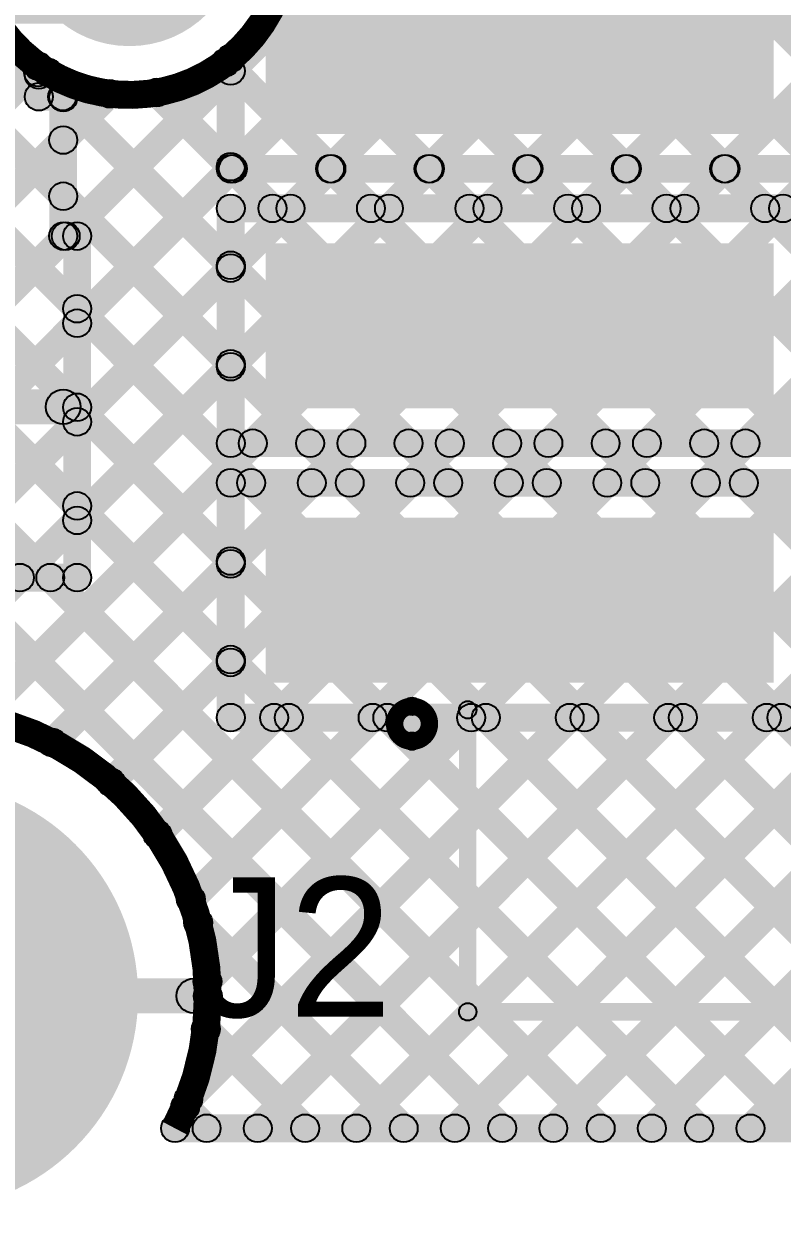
# Model space of a CAD drawing. Header units: millimetres. Extents: x 0.01 to 3.4, y 0.01 to 2.05.
# Drawn here: x 2.9537 to 3.1714, y 0.0125 to 0.3529 of the extents above; entities that cross this region are included whole.
import ezdxf

# ---------------------------------------------------------------- set-up
doc = ezdxf.new("R2010")
doc.units = ezdxf.units.MM
doc.header["$MEASUREMENT"] = 0
for name, color, linetype in [('BottomLayer', 5, 'Continuous'), ('BottomSolder', 6, 'Continuous'), ('TopLayer', 1, 'Continuous'), ('TopOverlay', 2, 'Continuous'), ('TopPaste', 8, 'Continuous'), ('TopSolder', 216, 'Continuous')]:
    doc.layers.add(name, color=color, linetype=linetype)

# ---------------------------------------------------------------- blocks, each defined once
blk = doc.blocks.new('0220164_162121_61')
at = {"layer": 'TopLayer'}
for points in [[(-0.61024, 0.18602), (-0.57087, 0.18602), (-0.57087, 0.04823), (-0.61024, 0.04823)], [(-0.5315, 0.18602), (-0.49213, 0.18602), (-0.49213, 0.04823), (-0.5315, 0.04823)], [(-0.45276, 0.18602), (-0.41339, 0.18602), (-0.41339, 0.04823), (-0.45276, 0.04823)]]:
    blk.add_hatch(color=1, dxfattribs=at).paths.add_polyline_path(points)
at = {"layer": 'TopOverlay'}
h = blk.add_hatch(color=2, dxfattribs=at)
edge = h.paths.add_edge_path()
edge.add_arc((-0.631, 0.148), 0.0025, 0, 360)
h = blk.add_hatch(color=2, dxfattribs=at)
edge = h.paths.add_edge_path()
edge.add_arc((-0.621, 0.148), 0.0025, 0, 360)
h = blk.add_hatch(color=2, dxfattribs=at)
edge = h.paths.add_edge_path()
edge.add_arc((-0.70866, 0.132), 0.0025, 0, 360)
h = blk.add_hatch(color=2, dxfattribs=at)
edge = h.paths.add_edge_path()
edge.add_arc((-0.70866, 0.132), 0.0025, 0, 360)
for points in [[(-0.70866, 0.1295), (-0.70866, 0.1345), (-0.622, 0.1345), (-0.622, 0.1295)], [(-0.71116, 0.132), (-0.70616, 0.132), (-0.70616, -0.033), (-0.71116, -0.033)]]:
    blk.add_hatch(color=2, dxfattribs=at).paths.add_polyline_path(points)
h = blk.add_hatch(color=2, dxfattribs=at)
edge = h.paths.add_edge_path()
edge.add_arc((-0.622, 0.132), 0.0025, 0, 360)
at = {"layer": 'TopPaste'}
for points in [[(-0.61024, 0.18602), (-0.57087, 0.18602), (-0.57087, 0.04823), (-0.61024, 0.04823)], [(-0.5315, 0.18602), (-0.49213, 0.18602), (-0.49213, 0.04823), (-0.5315, 0.04823)], [(-0.45276, 0.18602), (-0.41339, 0.18602), (-0.41339, 0.04823), (-0.45276, 0.04823)]]:
    blk.add_hatch(color=8, dxfattribs=at).paths.add_polyline_path(points)
at = {"layer": 'TopSolder'}
for points in [[(-0.61424, 0.19002), (-0.56687, 0.19002), (-0.56687, 0.04423), (-0.61424, 0.04423)], [(-0.5355, 0.19002), (-0.48813, 0.19002), (-0.48813, 0.04423), (-0.5355, 0.04423)], [(-0.45676, 0.19002), (-0.40939, 0.19002), (-0.40939, 0.04423), (-0.45676, 0.04423)]]:
    blk.add_hatch(color=216, dxfattribs=at).paths.add_polyline_path(points)
at = {"layer": 'TopOverlay', "const_width": 0.005}
blk.add_lwpolyline([(-0.621, 0.148, 1), (-0.631, 0.148, 1)], format="xyb", close=True, dxfattribs=at)
at = {"layer": 'TopOverlay'}
for centre in [(-0.631, 0.148), (-0.621, 0.148), (-0.70866, 0.132), (-0.70866, 0.132), (-0.622, 0.132)]:
    blk.add_circle(centre, 0.0025, dxfattribs=at)

msp = doc.modelspace()

# ---------------------------------------------------------------- hatches: boundary and pattern name
at = {"layer": 'BottomLayer'}
for points in [[(2.27717, 1.0139), (2.28283, 1.01955), (3.26355, 0.03883), (3.2579, 0.03317)], [(2.13817, 1.01148), (2.14383, 1.01713), (3.12213, 0.03883), (3.11648, 0.03317)], [(2.13817, 0.98319), (2.14383, 0.98885), (3.09385, 0.03883), (3.08819, 0.03317)], [(2.28362, 0.97916), (2.28928, 0.98482), (3.23527, 0.03883), (3.22961, 0.03317)], [(2.27702, 0.95749), (2.28267, 0.96314), (3.20699, 0.03883), (3.20133, 0.03317)], [(2.2631, 0.94311), (2.26876, 0.94877), (3.1787, 0.03883), (3.17304, 0.03317)], [(2.24209, 0.93584), (2.24774, 0.9415), (3.15042, 0.03883), (3.14476, 0.03317)], [(2.78955, 0.11017), (2.78389, 0.11583), (3.35917, 0.69111), (3.36483, 0.68545)], [(2.81783, 0.11017), (2.81218, 0.11583), (3.35917, 0.66282), (3.36483, 0.65717)], [(2.84612, 0.11017), (2.84046, 0.11583), (3.35917, 0.63454), (3.36483, 0.62888)], [(2.91604, 0.15182), (2.91039, 0.15747), (3.35917, 0.60626), (3.36483, 0.6006)], [(2.94364, 0.15112), (2.93798, 0.15678), (3.35917, 0.57797), (3.36483, 0.57231)], [(2.96467, 0.14387), (2.95901, 0.14953), (3.35917, 0.54969), (3.36483, 0.54403)], [(2.98155, 0.13246), (2.97589, 0.13812), (3.35917, 0.5214), (3.36483, 0.51575)], [(3.02017, 0.49717), (3.02583, 0.50283), (3.36483, 0.16383), (3.35917, 0.15817)], [(2.99487, 0.11751), (2.98922, 0.12316), (3.35917, 0.49312), (3.36483, 0.48746)], [(3.02017, 0.46888), (3.02583, 0.47454), (3.36483, 0.13554), (3.35917, 0.12988)], [(3.00449, 0.09884), (2.99883, 0.10449), (3.35917, 0.46483), (3.36483, 0.45918)], [(3.02017, 0.4406), (3.02583, 0.44626), (3.36483, 0.10726), (3.35917, 0.1016)], [(3.00922, 0.07529), (3.00357, 0.08095), (3.35917, 0.43655), (3.36483, 0.43089)], [(3.02017, 0.41232), (3.02583, 0.41797), (3.36483, 0.07897), (3.35917, 0.07332)], [(3.00375, 0.04153), (2.99809, 0.04718), (3.35917, 0.40827), (3.36483, 0.40261)], [(3.0266, 0.3776), (3.03226, 0.38326), (3.36483, 0.05069), (3.35917, 0.04503)], [(3.02368, 0.03317), (3.01802, 0.03883), (3.35917, 0.37998), (3.36483, 0.37432)], [(3.0216, 0.35431), (3.02726, 0.35997), (3.3484, 0.03883), (3.34275, 0.03317)], [(3.05196, 0.03317), (3.0463, 0.03883), (3.35917, 0.3517), (3.36483, 0.34604)], [(3.00869, 0.33894), (3.01435, 0.3446), (3.32012, 0.03883), (3.31447, 0.03317)], [(2.73298, 0.11017), (2.72732, 0.11583), (2.95506, 0.34357), (2.96072, 0.33791)], [(2.76126, 0.11017), (2.75561, 0.11583), (2.97547, 0.33569), (2.98113, 0.33003)], [(2.989, 0.33035), (2.99466, 0.33601), (3.29184, 0.03883), (3.28618, 0.03317)], [(3.08024, 0.03317), (3.07459, 0.03883), (3.35917, 0.32341), (3.36483, 0.31776)], [(3.10853, 0.03317), (3.10287, 0.03883), (3.35917, 0.29513), (3.36483, 0.28947)], [(3.13681, 0.03317), (3.13116, 0.03883), (3.35917, 0.26684), (3.36483, 0.26119)], [(3.1651, 0.03317), (3.15944, 0.03883), (3.35917, 0.23856), (3.36483, 0.2329)], [(3.00092, 0.09216), (3.00658, 0.09781), (3.06556, 0.03883), (3.05991, 0.03317)], [(2.925, 0.069), (2.925, 0.079), (3.0025, 0.079), (3.0025, 0.069)], [(3.00312, 0.06168), (3.00877, 0.06734), (3.03728, 0.03883), (3.03162, 0.03317)], [(2.99719, 0.03932), (3.00285, 0.04498), (3.009, 0.03883), (3.00334, 0.03317)], [(2.9971, 0.032), (2.9971, 0.04), (3.362, 0.04), (3.362, 0.032)]]:
    msp.add_hatch(color=5, dxfattribs=at).paths.add_polyline_path(points)
h = msp.add_hatch(color=5, dxfattribs=at)
edge = h.paths.add_edge_path()
edge.add_arc((2.984, 0.378), 0.0315, 0, 360)
h = msp.add_hatch(color=5, dxfattribs=at)
edge = h.paths.add_edge_path()
edge.add_arc((2.95789, 0.34074), 0.004, 0, 360)
h = msp.add_hatch(color=5, dxfattribs=at)
edge = h.paths.add_edge_path()
edge.add_arc((3.01152, 0.34177), 0.004, 0, 360)
h = msp.add_hatch(color=5, dxfattribs=at)
edge = h.paths.add_edge_path()
edge.add_arc((2.99183, 0.33318), 0.004, 0, 360)
h = msp.add_hatch(color=5, dxfattribs=at)
edge = h.paths.add_edge_path()
edge.add_arc((2.9783, 0.33286), 0.004, 0, 360)
h = msp.add_hatch(color=5, dxfattribs=at)
edge = h.paths.add_edge_path()
edge.add_arc((2.96184, 0.1467), 0.004, 0, 360)
h = msp.add_hatch(color=5, dxfattribs=at)
edge = h.paths.add_edge_path()
edge.add_arc((2.97872, 0.13529), 0.004, 0, 360)
h = msp.add_hatch(color=5, dxfattribs=at)
edge = h.paths.add_edge_path()
edge.add_arc((2.925, 0.074), 0.0575, 0, 360)
h = msp.add_hatch(color=5, dxfattribs=at)
edge = h.paths.add_edge_path()
edge.add_arc((2.99205, 0.12034), 0.004, 0, 360)
h = msp.add_hatch(color=5, dxfattribs=at)
edge = h.paths.add_edge_path()
edge.add_arc((3.00166, 0.10167), 0.004, 0, 360)
h = msp.add_hatch(color=5, dxfattribs=at)
edge = h.paths.add_edge_path()
edge.add_arc((3.00375, 0.09498), 0.004, 0, 360)
h = msp.add_hatch(color=5, dxfattribs=at)
edge = h.paths.add_edge_path()
edge.add_arc((3.0064, 0.07812), 0.004, 0, 360)
h = msp.add_hatch(color=5, dxfattribs=at)
edge = h.paths.add_edge_path()
edge.add_arc((3.0025, 0.074), 0.005, 0, 360)
h = msp.add_hatch(color=5, dxfattribs=at)
edge = h.paths.add_edge_path()
edge.add_arc((3.0065, 0.074), 0.004, 0, 360)
h = msp.add_hatch(color=5, dxfattribs=at)
edge = h.paths.add_edge_path()
edge.add_arc((3.0065, 0.074), 0.004, 0, 360)
h = msp.add_hatch(color=5, dxfattribs=at)
edge = h.paths.add_edge_path()
edge.add_arc((3.00595, 0.06451), 0.004, 0, 360)
h = msp.add_hatch(color=5, dxfattribs=at)
edge = h.paths.add_edge_path()
edge.add_arc((3.00092, 0.04435), 0.004, 0, 360)
h = msp.add_hatch(color=5, dxfattribs=at)
edge = h.paths.add_edge_path()
edge.add_arc((3.00002, 0.04215), 0.004, 0, 360)
h = msp.add_hatch(color=5, dxfattribs=at)
edge = h.paths.add_edge_path()
edge.add_arc((2.9971, 0.036), 0.004, 0, 360)
h = msp.add_hatch(color=5, dxfattribs=at)
edge = h.paths.add_edge_path()
edge.add_arc((2.9971, 0.036), 0.004, 0, 360)
h = msp.add_hatch(color=5, dxfattribs=at)
edge = h.paths.add_edge_path()
edge.add_arc((3.00617, 0.036), 0.004, 0, 360)
h = msp.add_hatch(color=5, dxfattribs=at)
edge = h.paths.add_edge_path()
edge.add_arc((3.02085, 0.036), 0.004, 0, 360)
h = msp.add_hatch(color=5, dxfattribs=at)
edge = h.paths.add_edge_path()
edge.add_arc((3.03445, 0.036), 0.004, 0, 360)
h = msp.add_hatch(color=5, dxfattribs=at)
edge = h.paths.add_edge_path()
edge.add_arc((3.04913, 0.036), 0.004, 0, 360)
h = msp.add_hatch(color=5, dxfattribs=at)
edge = h.paths.add_edge_path()
edge.add_arc((3.06274, 0.036), 0.004, 0, 360)
h = msp.add_hatch(color=5, dxfattribs=at)
edge = h.paths.add_edge_path()
edge.add_arc((3.07742, 0.036), 0.004, 0, 360)
h = msp.add_hatch(color=5, dxfattribs=at)
edge = h.paths.add_edge_path()
edge.add_arc((3.09102, 0.036), 0.004, 0, 360)
h = msp.add_hatch(color=5, dxfattribs=at)
edge = h.paths.add_edge_path()
edge.add_arc((3.1057, 0.036), 0.004, 0, 360)
h = msp.add_hatch(color=5, dxfattribs=at)
edge = h.paths.add_edge_path()
edge.add_arc((3.1193, 0.036), 0.004, 0, 360)
h = msp.add_hatch(color=5, dxfattribs=at)
edge = h.paths.add_edge_path()
edge.add_arc((3.13398, 0.036), 0.004, 0, 360)
h = msp.add_hatch(color=5, dxfattribs=at)
edge = h.paths.add_edge_path()
edge.add_arc((3.14759, 0.036), 0.004, 0, 360)
h = msp.add_hatch(color=5, dxfattribs=at)
edge = h.paths.add_edge_path()
edge.add_arc((3.16227, 0.036), 0.004, 0, 360)
at = {"layer": 'BottomSolder'}
h = msp.add_hatch(color=6, dxfattribs=at)
edge = h.paths.add_edge_path()
edge.add_arc((2.925, 0.074), 0.0615, 0, 360)
at = {"layer": 'TopLayer'}
for points in [[(3.17448, 0.29712), (3.16883, 0.30277), (3.35817, 0.49212), (3.36383, 0.48646)], [(2.88576, 0.35248), (2.88544, 0.40248), (2.98384, 0.40312), (2.98416, 0.35312)], [(2.93803, 0.33482), (2.93797, 0.34282), (2.96061, 0.34296), (2.96066, 0.33496)], [(2.938, 0.33425), (2.938, 0.34225), (2.958, 0.34225), (2.958, 0.33425)], [(2.95495, 0.33612), (2.96061, 0.34177), (2.96755, 0.33483), (2.9619, 0.32917)], [(2.96855, 0.28917), (2.96289, 0.29483), (3.01027, 0.34221), (3.01593, 0.33655)], [(3.0171, 0.31131), (3.0091, 0.31131), (3.0091, 0.34303), (3.0171, 0.34303)], [(2.962, 0.332), (2.954, 0.332), (2.954, 0.33825), (2.962, 0.33825)], [(2.958, 0.328), (2.958, 0.336), (2.965, 0.336), (2.965, 0.328)], [(2.96783, 0.31674), (2.96217, 0.32239), (2.97547, 0.33569), (2.98113, 0.33003)], [(2.96217, 0.3289), (2.96783, 0.33455), (3.01593, 0.28645), (3.01027, 0.2808)], [(2.989, 0.33035), (2.99466, 0.33601), (3.01593, 0.31474), (3.01027, 0.30908)], [(2.969, 0.292), (2.961, 0.292), (2.961, 0.332), (2.969, 0.332)], [(3.08024, 0.03317), (3.07459, 0.03883), (3.35817, 0.32241), (3.36383, 0.31676)], [(2.97183, 0.26417), (2.96617, 0.26982), (3.01049, 0.31414), (3.01615, 0.30849)], [(3.01087, 0.30849), (3.01652, 0.31414), (3.02789, 0.30277), (3.02224, 0.29712)], [(3.0131, 0.30731), (3.0131, 0.31531), (3.1789, 0.31531), (3.1789, 0.30731)], [(3.03306, 0.29712), (3.02741, 0.30277), (3.03877, 0.31414), (3.04443, 0.30849)], [(3.03915, 0.30849), (3.04481, 0.31414), (3.05618, 0.30277), (3.05052, 0.29712)], [(3.06135, 0.29712), (3.05569, 0.30277), (3.06706, 0.31414), (3.07272, 0.30849)], [(3.06743, 0.30849), (3.07309, 0.31414), (3.08446, 0.30277), (3.0788, 0.29712)], [(3.08963, 0.29712), (3.08397, 0.30277), (3.09534, 0.31414), (3.101, 0.30849)], [(3.09572, 0.30849), (3.10137, 0.31414), (3.11274, 0.30277), (3.10709, 0.29712)], [(3.11791, 0.29712), (3.11226, 0.30277), (3.12363, 0.31414), (3.12928, 0.30849)], [(3.124, 0.30849), (3.12966, 0.31414), (3.14103, 0.30277), (3.13537, 0.29712)], [(3.1462, 0.29712), (3.14054, 0.30277), (3.15191, 0.31414), (3.15757, 0.30849)], [(3.15229, 0.30849), (3.15794, 0.31414), (3.16931, 0.30277), (3.16366, 0.29712)], [(2.96217, 0.30061), (2.96783, 0.30627), (3.01593, 0.25817), (3.01027, 0.25251)], [(3.0131, 0.29595), (3.0131, 0.30395), (3.1789, 0.30395), (3.1789, 0.29595)], [(3.0171, 0.23257), (3.0091, 0.23257), (3.0091, 0.29995), (3.0171, 0.29995)], [(2.965, 0.288), (2.965, 0.296), (2.969, 0.296), (2.969, 0.288)], [(3.10853, 0.03317), (3.10287, 0.03883), (3.35817, 0.29413), (3.36383, 0.28847)], [(2.973, 0.194), (2.965, 0.194), (2.965, 0.292), (2.973, 0.292)], [(2.97183, 0.23588), (2.96617, 0.24154), (3.01027, 0.28564), (3.01593, 0.27999)], [(2.96617, 0.26833), (2.97183, 0.27399), (3.02178, 0.22403), (3.01612, 0.21838)], [(3.13681, 0.03317), (3.13116, 0.03883), (3.35817, 0.26584), (3.36383, 0.26019)], [(2.97183, 0.2076), (2.96617, 0.21326), (3.01027, 0.25736), (3.01593, 0.2517)], [(2.925, 0.238), (2.925, 0.248), (2.965, 0.248), (2.965, 0.238)], [(2.96617, 0.24004), (2.97183, 0.2457), (3.01593, 0.2016), (3.01027, 0.19594)], [(2.94364, 0.15112), (2.93798, 0.15678), (3.0166, 0.2354), (3.02226, 0.22975)], [(3.0131, 0.22857), (3.0131, 0.23657), (3.1789, 0.23657), (3.1789, 0.22857)], [(3.03304, 0.22975), (3.0387, 0.2354), (3.05007, 0.22403), (3.04441, 0.21838)], [(3.03917, 0.21838), (3.03352, 0.22403), (3.04489, 0.2354), (3.05054, 0.22975)], [(3.06132, 0.22975), (3.06698, 0.2354), (3.07835, 0.22403), (3.07269, 0.21838)], [(3.06746, 0.21838), (3.0618, 0.22403), (3.07317, 0.2354), (3.07883, 0.22975)], [(3.08961, 0.22975), (3.09526, 0.2354), (3.10663, 0.22403), (3.10098, 0.21838)], [(3.09574, 0.21838), (3.09009, 0.22403), (3.10146, 0.2354), (3.10711, 0.22975)], [(3.11789, 0.22975), (3.12355, 0.2354), (3.13492, 0.22403), (3.12926, 0.21838)], [(3.12403, 0.21838), (3.11837, 0.22403), (3.12974, 0.2354), (3.1354, 0.22975)], [(3.14617, 0.22975), (3.15183, 0.2354), (3.1632, 0.22403), (3.15754, 0.21838)], [(3.15231, 0.21838), (3.14665, 0.22403), (3.15802, 0.2354), (3.16368, 0.22975)], [(3.0131, 0.2172), (3.0131, 0.2252), (3.1789, 0.2252), (3.1789, 0.2172)], [(3.0171, 0.15383), (3.0091, 0.15383), (3.0091, 0.2212), (3.0171, 0.2212)], [(2.96617, 0.21176), (2.97183, 0.21742), (3.01593, 0.17332), (3.01027, 0.16766)], [(2.881, 0.19), (2.881, 0.198), (2.969, 0.198), (2.969, 0.19)], [(2.96467, 0.14387), (2.95901, 0.14953), (3.01027, 0.20079), (3.01593, 0.19513)], [(2.91604, 0.15182), (2.91039, 0.15747), (2.94974, 0.19683), (2.9554, 0.19117)], [(2.93019, 0.19117), (2.93585, 0.19683), (3.09385, 0.03883), (3.08819, 0.03317)], [(2.95848, 0.19117), (2.96413, 0.19683), (3.12213, 0.03883), (3.11648, 0.03317)], [(2.98155, 0.13246), (2.97589, 0.13812), (3.01027, 0.17251), (3.01593, 0.16685)], [(2.99487, 0.11751), (2.98922, 0.12316), (3.02272, 0.15666), (3.02837, 0.15101)], [(3.00375, 0.04153), (2.99809, 0.04718), (3.10757, 0.15666), (3.11323, 0.15101)], [(3.00449, 0.09884), (2.99883, 0.10449), (3.051, 0.15666), (3.05666, 0.15101)], [(3.00922, 0.07529), (3.00357, 0.08095), (3.07928, 0.15666), (3.08494, 0.15101)], [(3.0131, 0.14983), (3.0131, 0.15783), (3.1789, 0.15783), (3.1789, 0.14983)], [(3.02368, 0.03317), (3.01802, 0.03883), (3.13585, 0.15666), (3.14151, 0.15101)], [(3.02693, 0.15101), (3.03258, 0.15666), (3.15042, 0.03883), (3.14476, 0.03317)], [(3.05196, 0.03317), (3.0463, 0.03883), (3.16414, 0.15666), (3.16979, 0.15101)], [(3.05521, 0.15101), (3.06087, 0.15666), (3.1787, 0.03883), (3.17304, 0.03317)], [(3.08349, 0.15101), (3.08915, 0.15666), (3.20699, 0.03883), (3.20133, 0.03317)], [(3.11178, 0.15101), (3.11744, 0.15666), (3.23527, 0.03883), (3.22961, 0.03317)], [(3.14006, 0.15101), (3.14572, 0.15666), (3.26355, 0.03883), (3.2579, 0.03317)], [(3.16835, 0.15101), (3.174, 0.15666), (3.26003, 0.07064), (3.25437, 0.06499)], [(3.1651, 0.03317), (3.15944, 0.03883), (3.25437, 0.13376), (3.26003, 0.1281)], [(3.00092, 0.09216), (3.00658, 0.09781), (3.06556, 0.03883), (3.05991, 0.03317)], [(2.925, 0.069), (2.925, 0.079), (3.0025, 0.079), (3.0025, 0.069)], [(3.00312, 0.06168), (3.00877, 0.06734), (3.03728, 0.03883), (3.03162, 0.03317)], [(2.99719, 0.03932), (3.00285, 0.04498), (3.009, 0.03883), (3.00334, 0.03317)], [(2.9971, 0.032), (2.9971, 0.04), (3.361, 0.04), (3.361, 0.032)]]:
    msp.add_hatch(color=1, dxfattribs=at).paths.add_polyline_path(points)
h = msp.add_hatch(color=1, dxfattribs=at)
edge = h.paths.add_edge_path()
edge.add_arc((2.984, 0.378), 0.0315, 0, 360)
h = msp.add_hatch(color=1, dxfattribs=at)
edge = h.paths.add_edge_path()
edge.add_arc((3.0131, 0.34303), 0.004, 0, 360)
h = msp.add_hatch(color=1, dxfattribs=at)
edge = h.paths.add_edge_path()
edge.add_arc((3.0131, 0.34303), 0.004, 0, 360)
h = msp.add_hatch(color=1, dxfattribs=at)
edge = h.paths.add_edge_path()
edge.add_arc((2.95778, 0.33895), 0.004, 0, 360)
h = msp.add_hatch(color=1, dxfattribs=at)
edge = h.paths.add_edge_path()
edge.add_arc((2.958, 0.33825), 0.004, 0, 360)
h = msp.add_hatch(color=1, dxfattribs=at)
edge = h.paths.add_edge_path()
edge.add_arc((2.958, 0.33825), 0.004, 0, 360)
h = msp.add_hatch(color=1, dxfattribs=at)
edge = h.paths.add_edge_path()
edge.add_arc((2.96063, 0.33896), 0.004, 0, 360)
h = msp.add_hatch(color=1, dxfattribs=at)
edge = h.paths.add_edge_path()
edge.add_arc((2.96063, 0.33896), 0.004, 0, 360)
h = msp.add_hatch(color=1, dxfattribs=at)
edge = h.paths.add_edge_path()
edge.add_arc((3.0131, 0.33938), 0.004, 0, 360)
h = msp.add_hatch(color=1, dxfattribs=at)
edge = h.paths.add_edge_path()
edge.add_arc((2.99183, 0.33318), 0.004, 0, 360)
h = msp.add_hatch(color=1, dxfattribs=at)
edge = h.paths.add_edge_path()
edge.add_arc((2.958, 0.332), 0.004, 0, 360)
h = msp.add_hatch(color=1, dxfattribs=at)
edge = h.paths.add_edge_path()
edge.add_arc((2.958, 0.332), 0.004, 0, 360)
h = msp.add_hatch(color=1, dxfattribs=at)
edge = h.paths.add_edge_path()
edge.add_arc((2.96473, 0.332), 0.004, 0, 360)
h = msp.add_hatch(color=1, dxfattribs=at)
edge = h.paths.add_edge_path()
edge.add_arc((2.965, 0.332), 0.004, 0, 360)
h = msp.add_hatch(color=1, dxfattribs=at)
edge = h.paths.add_edge_path()
edge.add_arc((2.965, 0.332), 0.004, 0, 360)
h = msp.add_hatch(color=1, dxfattribs=at)
edge = h.paths.add_edge_path()
edge.add_arc((2.965, 0.33173), 0.004, 0, 360)
h = msp.add_hatch(color=1, dxfattribs=at)
edge = h.paths.add_edge_path()
edge.add_arc((2.9783, 0.33286), 0.004, 0, 360)
h = msp.add_hatch(color=1, dxfattribs=at)
edge = h.paths.add_edge_path()
edge.add_arc((2.965, 0.31956), 0.004, 0, 360)
h = msp.add_hatch(color=1, dxfattribs=at)
edge = h.paths.add_edge_path()
edge.add_arc((3.0131, 0.31191), 0.004, 0, 360)
h = msp.add_hatch(color=1, dxfattribs=at)
edge = h.paths.add_edge_path()
edge.add_arc((3.0131, 0.31131), 0.004, 0, 360)
h = msp.add_hatch(color=1, dxfattribs=at)
edge = h.paths.add_edge_path()
edge.add_arc((3.0131, 0.31131), 0.004, 0, 360)
h = msp.add_hatch(color=1, dxfattribs=at)
edge = h.paths.add_edge_path()
edge.add_arc((3.01332, 0.31131), 0.004, 0, 360)
h = msp.add_hatch(color=1, dxfattribs=at)
edge = h.paths.add_edge_path()
edge.add_arc((3.0137, 0.31131), 0.004, 0, 360)
h = msp.add_hatch(color=1, dxfattribs=at)
edge = h.paths.add_edge_path()
edge.add_arc((3.0416, 0.31131), 0.004, 0, 360)
h = msp.add_hatch(color=1, dxfattribs=at)
edge = h.paths.add_edge_path()
edge.add_arc((3.04198, 0.31131), 0.004, 0, 360)
h = msp.add_hatch(color=1, dxfattribs=at)
edge = h.paths.add_edge_path()
edge.add_arc((3.06989, 0.31131), 0.004, 0, 360)
h = msp.add_hatch(color=1, dxfattribs=at)
edge = h.paths.add_edge_path()
edge.add_arc((3.07026, 0.31131), 0.004, 0, 360)
h = msp.add_hatch(color=1, dxfattribs=at)
edge = h.paths.add_edge_path()
edge.add_arc((3.09817, 0.31131), 0.004, 0, 360)
h = msp.add_hatch(color=1, dxfattribs=at)
edge = h.paths.add_edge_path()
edge.add_arc((3.09855, 0.31131), 0.004, 0, 360)
h = msp.add_hatch(color=1, dxfattribs=at)
edge = h.paths.add_edge_path()
edge.add_arc((3.12646, 0.31131), 0.004, 0, 360)
h = msp.add_hatch(color=1, dxfattribs=at)
edge = h.paths.add_edge_path()
edge.add_arc((3.12683, 0.31131), 0.004, 0, 360)
h = msp.add_hatch(color=1, dxfattribs=at)
edge = h.paths.add_edge_path()
edge.add_arc((3.15474, 0.31131), 0.004, 0, 360)
h = msp.add_hatch(color=1, dxfattribs=at)
edge = h.paths.add_edge_path()
edge.add_arc((3.15511, 0.31131), 0.004, 0, 360)
h = msp.add_hatch(color=1, dxfattribs=at)
edge = h.paths.add_edge_path()
edge.add_arc((2.965, 0.30344), 0.004, 0, 360)
h = msp.add_hatch(color=1, dxfattribs=at)
edge = h.paths.add_edge_path()
edge.add_arc((3.0131, 0.29995), 0.004, 0, 360)
h = msp.add_hatch(color=1, dxfattribs=at)
edge = h.paths.add_edge_path()
edge.add_arc((3.0131, 0.29995), 0.004, 0, 360)
h = msp.add_hatch(color=1, dxfattribs=at)
edge = h.paths.add_edge_path()
edge.add_arc((3.02507, 0.29995), 0.004, 0, 360)
h = msp.add_hatch(color=1, dxfattribs=at)
edge = h.paths.add_edge_path()
edge.add_arc((3.03023, 0.29995), 0.004, 0, 360)
h = msp.add_hatch(color=1, dxfattribs=at)
edge = h.paths.add_edge_path()
edge.add_arc((3.05335, 0.29995), 0.004, 0, 360)
h = msp.add_hatch(color=1, dxfattribs=at)
edge = h.paths.add_edge_path()
edge.add_arc((3.05852, 0.29995), 0.004, 0, 360)
h = msp.add_hatch(color=1, dxfattribs=at)
edge = h.paths.add_edge_path()
edge.add_arc((3.08163, 0.29995), 0.004, 0, 360)
h = msp.add_hatch(color=1, dxfattribs=at)
edge = h.paths.add_edge_path()
edge.add_arc((3.0868, 0.29995), 0.004, 0, 360)
h = msp.add_hatch(color=1, dxfattribs=at)
edge = h.paths.add_edge_path()
edge.add_arc((3.10991, 0.29995), 0.004, 0, 360)
h = msp.add_hatch(color=1, dxfattribs=at)
edge = h.paths.add_edge_path()
edge.add_arc((3.11509, 0.29995), 0.004, 0, 360)
h = msp.add_hatch(color=1, dxfattribs=at)
edge = h.paths.add_edge_path()
edge.add_arc((3.1382, 0.29995), 0.004, 0, 360)
h = msp.add_hatch(color=1, dxfattribs=at)
edge = h.paths.add_edge_path()
edge.add_arc((3.14337, 0.29995), 0.004, 0, 360)
h = msp.add_hatch(color=1, dxfattribs=at)
edge = h.paths.add_edge_path()
edge.add_arc((3.16648, 0.29995), 0.004, 0, 360)
h = msp.add_hatch(color=1, dxfattribs=at)
edge = h.paths.add_edge_path()
edge.add_arc((3.17165, 0.29995), 0.004, 0, 360)
h = msp.add_hatch(color=1, dxfattribs=at)
edge = h.paths.add_edge_path()
edge.add_arc((2.965, 0.292), 0.004, 0, 360)
h = msp.add_hatch(color=1, dxfattribs=at)
edge = h.paths.add_edge_path()
edge.add_arc((2.965, 0.292), 0.004, 0, 360)
h = msp.add_hatch(color=1, dxfattribs=at)
edge = h.paths.add_edge_path()
edge.add_arc((2.96572, 0.292), 0.004, 0, 360)
h = msp.add_hatch(color=1, dxfattribs=at)
edge = h.paths.add_edge_path()
edge.add_arc((2.969, 0.292), 0.004, 0, 360)
h = msp.add_hatch(color=1, dxfattribs=at)
edge = h.paths.add_edge_path()
edge.add_arc((2.969, 0.292), 0.004, 0, 360)
h = msp.add_hatch(color=1, dxfattribs=at)
edge = h.paths.add_edge_path()
edge.add_arc((3.0131, 0.28362), 0.004, 0, 360)
h = msp.add_hatch(color=1, dxfattribs=at)
edge = h.paths.add_edge_path()
edge.add_arc((3.0131, 0.28281), 0.004, 0, 360)
h = msp.add_hatch(color=1, dxfattribs=at)
edge = h.paths.add_edge_path()
edge.add_arc((2.969, 0.27116), 0.004, 0, 360)
h = msp.add_hatch(color=1, dxfattribs=at)
edge = h.paths.add_edge_path()
edge.add_arc((2.969, 0.267), 0.004, 0, 360)
h = msp.add_hatch(color=1, dxfattribs=at)
edge = h.paths.add_edge_path()
edge.add_arc((3.0131, 0.25534), 0.004, 0, 360)
h = msp.add_hatch(color=1, dxfattribs=at)
edge = h.paths.add_edge_path()
edge.add_arc((3.0131, 0.25453), 0.004, 0, 360)
h = msp.add_hatch(color=1, dxfattribs=at)
edge = h.paths.add_edge_path()
edge.add_arc((2.965, 0.243), 0.005, 0, 360)
h = msp.add_hatch(color=1, dxfattribs=at)
edge = h.paths.add_edge_path()
edge.add_arc((2.969, 0.24287), 0.004, 0, 360)
h = msp.add_hatch(color=1, dxfattribs=at)
edge = h.paths.add_edge_path()
edge.add_arc((2.969, 0.23871), 0.004, 0, 360)
h = msp.add_hatch(color=1, dxfattribs=at)
edge = h.paths.add_edge_path()
edge.add_arc((3.0131, 0.23257), 0.004, 0, 360)
h = msp.add_hatch(color=1, dxfattribs=at)
edge = h.paths.add_edge_path()
edge.add_arc((3.0131, 0.23257), 0.004, 0, 360)
h = msp.add_hatch(color=1, dxfattribs=at)
edge = h.paths.add_edge_path()
edge.add_arc((3.01943, 0.23257), 0.004, 0, 360)
h = msp.add_hatch(color=1, dxfattribs=at)
edge = h.paths.add_edge_path()
edge.add_arc((3.03587, 0.23257), 0.004, 0, 360)
h = msp.add_hatch(color=1, dxfattribs=at)
edge = h.paths.add_edge_path()
edge.add_arc((3.04772, 0.23257), 0.004, 0, 360)
h = msp.add_hatch(color=1, dxfattribs=at)
edge = h.paths.add_edge_path()
edge.add_arc((3.06415, 0.23257), 0.004, 0, 360)
h = msp.add_hatch(color=1, dxfattribs=at)
edge = h.paths.add_edge_path()
edge.add_arc((3.076, 0.23257), 0.004, 0, 360)
h = msp.add_hatch(color=1, dxfattribs=at)
edge = h.paths.add_edge_path()
edge.add_arc((3.09244, 0.23257), 0.004, 0, 360)
h = msp.add_hatch(color=1, dxfattribs=at)
edge = h.paths.add_edge_path()
edge.add_arc((3.10428, 0.23257), 0.004, 0, 360)
h = msp.add_hatch(color=1, dxfattribs=at)
edge = h.paths.add_edge_path()
edge.add_arc((3.12072, 0.23257), 0.004, 0, 360)
h = msp.add_hatch(color=1, dxfattribs=at)
edge = h.paths.add_edge_path()
edge.add_arc((3.13257, 0.23257), 0.004, 0, 360)
h = msp.add_hatch(color=1, dxfattribs=at)
edge = h.paths.add_edge_path()
edge.add_arc((3.149, 0.23257), 0.004, 0, 360)
h = msp.add_hatch(color=1, dxfattribs=at)
edge = h.paths.add_edge_path()
edge.add_arc((3.16085, 0.23257), 0.004, 0, 360)
h = msp.add_hatch(color=1, dxfattribs=at)
edge = h.paths.add_edge_path()
edge.add_arc((3.0131, 0.2212), 0.004, 0, 360)
h = msp.add_hatch(color=1, dxfattribs=at)
edge = h.paths.add_edge_path()
edge.add_arc((3.0131, 0.2212), 0.004, 0, 360)
h = msp.add_hatch(color=1, dxfattribs=at)
edge = h.paths.add_edge_path()
edge.add_arc((3.01895, 0.2212), 0.004, 0, 360)
h = msp.add_hatch(color=1, dxfattribs=at)
edge = h.paths.add_edge_path()
edge.add_arc((3.03635, 0.2212), 0.004, 0, 360)
h = msp.add_hatch(color=1, dxfattribs=at)
edge = h.paths.add_edge_path()
edge.add_arc((3.04724, 0.2212), 0.004, 0, 360)
h = msp.add_hatch(color=1, dxfattribs=at)
edge = h.paths.add_edge_path()
edge.add_arc((3.06463, 0.2212), 0.004, 0, 360)
h = msp.add_hatch(color=1, dxfattribs=at)
edge = h.paths.add_edge_path()
edge.add_arc((3.07552, 0.2212), 0.004, 0, 360)
h = msp.add_hatch(color=1, dxfattribs=at)
edge = h.paths.add_edge_path()
edge.add_arc((3.09291, 0.2212), 0.004, 0, 360)
h = msp.add_hatch(color=1, dxfattribs=at)
edge = h.paths.add_edge_path()
edge.add_arc((3.10381, 0.2212), 0.004, 0, 360)
h = msp.add_hatch(color=1, dxfattribs=at)
edge = h.paths.add_edge_path()
edge.add_arc((3.1212, 0.2212), 0.004, 0, 360)
h = msp.add_hatch(color=1, dxfattribs=at)
edge = h.paths.add_edge_path()
edge.add_arc((3.13209, 0.2212), 0.004, 0, 360)
h = msp.add_hatch(color=1, dxfattribs=at)
edge = h.paths.add_edge_path()
edge.add_arc((3.14948, 0.2212), 0.004, 0, 360)
h = msp.add_hatch(color=1, dxfattribs=at)
edge = h.paths.add_edge_path()
edge.add_arc((3.16037, 0.2212), 0.004, 0, 360)
h = msp.add_hatch(color=1, dxfattribs=at)
edge = h.paths.add_edge_path()
edge.add_arc((2.969, 0.21459), 0.004, 0, 360)
h = msp.add_hatch(color=1, dxfattribs=at)
edge = h.paths.add_edge_path()
edge.add_arc((2.969, 0.21043), 0.004, 0, 360)
h = msp.add_hatch(color=1, dxfattribs=at)
edge = h.paths.add_edge_path()
edge.add_arc((3.0131, 0.19877), 0.004, 0, 360)
h = msp.add_hatch(color=1, dxfattribs=at)
edge = h.paths.add_edge_path()
edge.add_arc((3.0131, 0.19796), 0.004, 0, 360)
h = msp.add_hatch(color=1, dxfattribs=at)
edge = h.paths.add_edge_path()
edge.add_arc((2.95257, 0.194), 0.004, 0, 360)
h = msp.add_hatch(color=1, dxfattribs=at)
edge = h.paths.add_edge_path()
edge.add_arc((2.9613, 0.194), 0.004, 0, 360)
h = msp.add_hatch(color=1, dxfattribs=at)
edge = h.paths.add_edge_path()
edge.add_arc((2.969, 0.194), 0.004, 0, 360)
h = msp.add_hatch(color=1, dxfattribs=at)
edge = h.paths.add_edge_path()
edge.add_arc((2.969, 0.194), 0.004, 0, 360)
h = msp.add_hatch(color=1, dxfattribs=at)
edge = h.paths.add_edge_path()
edge.add_arc((3.0131, 0.17049), 0.004, 0, 360)
h = msp.add_hatch(color=1, dxfattribs=at)
edge = h.paths.add_edge_path()
edge.add_arc((3.0131, 0.16968), 0.004, 0, 360)
h = msp.add_hatch(color=1, dxfattribs=at)
edge = h.paths.add_edge_path()
edge.add_arc((3.0131, 0.15383), 0.004, 0, 360)
h = msp.add_hatch(color=1, dxfattribs=at)
edge = h.paths.add_edge_path()
edge.add_arc((3.0131, 0.15383), 0.004, 0, 360)
h = msp.add_hatch(color=1, dxfattribs=at)
edge = h.paths.add_edge_path()
edge.add_arc((3.02554, 0.15383), 0.004, 0, 360)
h = msp.add_hatch(color=1, dxfattribs=at)
edge = h.paths.add_edge_path()
edge.add_arc((3.02975, 0.15383), 0.004, 0, 360)
h = msp.add_hatch(color=1, dxfattribs=at)
edge = h.paths.add_edge_path()
edge.add_arc((3.05383, 0.15383), 0.004, 0, 360)
h = msp.add_hatch(color=1, dxfattribs=at)
edge = h.paths.add_edge_path()
edge.add_arc((3.05804, 0.15383), 0.004, 0, 360)
h = msp.add_hatch(color=1, dxfattribs=at)
edge = h.paths.add_edge_path()
edge.add_arc((3.08211, 0.15383), 0.004, 0, 360)
h = msp.add_hatch(color=1, dxfattribs=at)
edge = h.paths.add_edge_path()
edge.add_arc((3.08632, 0.15383), 0.004, 0, 360)
h = msp.add_hatch(color=1, dxfattribs=at)
edge = h.paths.add_edge_path()
edge.add_arc((3.1104, 0.15383), 0.004, 0, 360)
h = msp.add_hatch(color=1, dxfattribs=at)
edge = h.paths.add_edge_path()
edge.add_arc((3.11461, 0.15383), 0.004, 0, 360)
h = msp.add_hatch(color=1, dxfattribs=at)
edge = h.paths.add_edge_path()
edge.add_arc((3.13868, 0.15383), 0.004, 0, 360)
h = msp.add_hatch(color=1, dxfattribs=at)
edge = h.paths.add_edge_path()
edge.add_arc((3.14289, 0.15383), 0.004, 0, 360)
h = msp.add_hatch(color=1, dxfattribs=at)
edge = h.paths.add_edge_path()
edge.add_arc((3.16697, 0.15383), 0.004, 0, 360)
h = msp.add_hatch(color=1, dxfattribs=at)
edge = h.paths.add_edge_path()
edge.add_arc((3.17118, 0.15383), 0.004, 0, 360)
h = msp.add_hatch(color=1, dxfattribs=at)
edge = h.paths.add_edge_path()
edge.add_arc((2.96184, 0.1467), 0.004, 0, 360)
h = msp.add_hatch(color=1, dxfattribs=at)
edge = h.paths.add_edge_path()
edge.add_arc((2.97872, 0.13529), 0.004, 0, 360)
h = msp.add_hatch(color=1, dxfattribs=at)
edge = h.paths.add_edge_path()
edge.add_arc((2.925, 0.074), 0.0575, 0, 360)
h = msp.add_hatch(color=1, dxfattribs=at)
edge = h.paths.add_edge_path()
edge.add_arc((2.99205, 0.12034), 0.004, 0, 360)
h = msp.add_hatch(color=1, dxfattribs=at)
edge = h.paths.add_edge_path()
edge.add_arc((3.00166, 0.10167), 0.004, 0, 360)
h = msp.add_hatch(color=1, dxfattribs=at)
edge = h.paths.add_edge_path()
edge.add_arc((3.00375, 0.09498), 0.004, 0, 360)
h = msp.add_hatch(color=1, dxfattribs=at)
edge = h.paths.add_edge_path()
edge.add_arc((3.0064, 0.07812), 0.004, 0, 360)
h = msp.add_hatch(color=1, dxfattribs=at)
edge = h.paths.add_edge_path()
edge.add_arc((3.0025, 0.074), 0.005, 0, 360)
h = msp.add_hatch(color=1, dxfattribs=at)
edge = h.paths.add_edge_path()
edge.add_arc((3.0065, 0.074), 0.004, 0, 360)
h = msp.add_hatch(color=1, dxfattribs=at)
edge = h.paths.add_edge_path()
edge.add_arc((3.0065, 0.074), 0.004, 0, 360)
h = msp.add_hatch(color=1, dxfattribs=at)
edge = h.paths.add_edge_path()
edge.add_arc((3.00595, 0.06451), 0.004, 0, 360)
h = msp.add_hatch(color=1, dxfattribs=at)
edge = h.paths.add_edge_path()
edge.add_arc((3.00092, 0.04435), 0.004, 0, 360)
h = msp.add_hatch(color=1, dxfattribs=at)
edge = h.paths.add_edge_path()
edge.add_arc((3.00002, 0.04215), 0.004, 0, 360)
h = msp.add_hatch(color=1, dxfattribs=at)
edge = h.paths.add_edge_path()
edge.add_arc((2.9971, 0.036), 0.004, 0, 360)
h = msp.add_hatch(color=1, dxfattribs=at)
edge = h.paths.add_edge_path()
edge.add_arc((2.9971, 0.036), 0.004, 0, 360)
h = msp.add_hatch(color=1, dxfattribs=at)
edge = h.paths.add_edge_path()
edge.add_arc((3.00617, 0.036), 0.004, 0, 360)
h = msp.add_hatch(color=1, dxfattribs=at)
edge = h.paths.add_edge_path()
edge.add_arc((3.02085, 0.036), 0.004, 0, 360)
h = msp.add_hatch(color=1, dxfattribs=at)
edge = h.paths.add_edge_path()
edge.add_arc((3.03445, 0.036), 0.004, 0, 360)
h = msp.add_hatch(color=1, dxfattribs=at)
edge = h.paths.add_edge_path()
edge.add_arc((3.04913, 0.036), 0.004, 0, 360)
h = msp.add_hatch(color=1, dxfattribs=at)
edge = h.paths.add_edge_path()
edge.add_arc((3.06274, 0.036), 0.004, 0, 360)
h = msp.add_hatch(color=1, dxfattribs=at)
edge = h.paths.add_edge_path()
edge.add_arc((3.07742, 0.036), 0.004, 0, 360)
h = msp.add_hatch(color=1, dxfattribs=at)
edge = h.paths.add_edge_path()
edge.add_arc((3.09102, 0.036), 0.004, 0, 360)
h = msp.add_hatch(color=1, dxfattribs=at)
edge = h.paths.add_edge_path()
edge.add_arc((3.1057, 0.036), 0.004, 0, 360)
h = msp.add_hatch(color=1, dxfattribs=at)
edge = h.paths.add_edge_path()
edge.add_arc((3.1193, 0.036), 0.004, 0, 360)
h = msp.add_hatch(color=1, dxfattribs=at)
edge = h.paths.add_edge_path()
edge.add_arc((3.13398, 0.036), 0.004, 0, 360)
h = msp.add_hatch(color=1, dxfattribs=at)
edge = h.paths.add_edge_path()
edge.add_arc((3.14759, 0.036), 0.004, 0, 360)
h = msp.add_hatch(color=1, dxfattribs=at)
edge = h.paths.add_edge_path()
edge.add_arc((3.16227, 0.036), 0.004, 0, 360)
at = {"layer": 'TopSolder'}
h = msp.add_hatch(color=216, dxfattribs=at)
edge = h.paths.add_edge_path()
edge.add_arc((2.925, 0.074), 0.0615, 0, 360)

# ---------------------------------------------------------------- linework, layer by layer
at = {"layer": 'BottomLayer', "const_width": 0.008}
for points in [[(3.0295, 0.378, -1.314999), (2.945, 0.40143)], [(2.85344, 0.113, -0.777153), (3.0065, 0.074)], [(3.0065, 0.074, -0.121862), (2.9971, 0.036)]]:
    msp.add_lwpolyline(points, format="xyb", dxfattribs=at)
at = {"layer": 'BottomLayer'}
for centre, radius in [((2.95789, 0.34074), 0.004), ((3.01152, 0.34177), 0.004), ((2.99183, 0.33318), 0.004), ((2.9783, 0.33286), 0.004), ((2.96184, 0.1467), 0.004), ((2.97872, 0.13529), 0.004), ((2.99205, 0.12034), 0.004), ((3.00166, 0.10167), 0.004), ((3.00375, 0.09498), 0.004), ((3.0064, 0.07812), 0.004), ((3.0025, 0.074), 0.005), ((3.0065, 0.074), 0.004), ((3.0065, 0.074), 0.004), ((3.00595, 0.06451), 0.004), ((3.00092, 0.04435), 0.004), ((3.00002, 0.04215), 0.004), ((2.9971, 0.036), 0.004), ((2.9971, 0.036), 0.004), ((3.00617, 0.036), 0.004), ((3.02085, 0.036), 0.004), ((3.03445, 0.036), 0.004), ((3.04913, 0.036), 0.004), ((3.06274, 0.036), 0.004), ((3.07742, 0.036), 0.004), ((3.09102, 0.036), 0.004), ((3.1057, 0.036), 0.004), ((3.1193, 0.036), 0.004), ((3.13398, 0.036), 0.004), ((3.14759, 0.036), 0.004), ((3.16227, 0.036), 0.004)]:
    msp.add_circle(centre, radius, dxfattribs=at)
at = {"layer": 'TopLayer', "const_width": 0.008}
for points in [[(3.0131, 0.34303, -0.318536), (2.96063, 0.33896)], [(2.8529, 0.036, -1.277547), (3.0065, 0.074)], [(3.0065, 0.074, -0.121862), (2.9971, 0.036)]]:
    msp.add_lwpolyline(points, format="xyb", dxfattribs=at)
at = {"layer": 'TopLayer'}
for centre, radius in [((3.0131, 0.34303), 0.004), ((3.0131, 0.34303), 0.004), ((2.95778, 0.33895), 0.004), ((2.958, 0.33825), 0.004), ((2.958, 0.33825), 0.004), ((2.96063, 0.33896), 0.004), ((2.96063, 0.33896), 0.004), ((3.0131, 0.33938), 0.004), ((2.99183, 0.33318), 0.004), ((2.958, 0.332), 0.004), ((2.958, 0.332), 0.004), ((2.96473, 0.332), 0.004), ((2.965, 0.332), 0.004), ((2.965, 0.332), 0.004), ((2.965, 0.33173), 0.004), ((2.9783, 0.33286), 0.004), ((2.965, 0.31956), 0.004), ((3.0131, 0.31191), 0.004), ((3.0131, 0.31131), 0.004), ((3.0131, 0.31131), 0.004), ((3.01332, 0.31131), 0.004), ((3.0137, 0.31131), 0.004), ((3.0416, 0.31131), 0.004), ((3.04198, 0.31131), 0.004), ((3.06989, 0.31131), 0.004), ((3.07026, 0.31131), 0.004), ((3.09817, 0.31131), 0.004), ((3.09855, 0.31131), 0.004), ((3.12646, 0.31131), 0.004), ((3.12683, 0.31131), 0.004), ((3.15474, 0.31131), 0.004), ((3.15511, 0.31131), 0.004), ((2.965, 0.30344), 0.004), ((3.0131, 0.29995), 0.004), ((3.0131, 0.29995), 0.004), ((3.02507, 0.29995), 0.004), ((3.03023, 0.29995), 0.004), ((3.05335, 0.29995), 0.004), ((3.05852, 0.29995), 0.004), ((3.08163, 0.29995), 0.004), ((3.0868, 0.29995), 0.004), ((3.10991, 0.29995), 0.004), ((3.11509, 0.29995), 0.004), ((3.1382, 0.29995), 0.004), ((3.14337, 0.29995), 0.004), ((3.16648, 0.29995), 0.004), ((3.17165, 0.29995), 0.004), ((2.965, 0.292), 0.004), ((2.965, 0.292), 0.004), ((2.96572, 0.292), 0.004), ((2.969, 0.292), 0.004), ((2.969, 0.292), 0.004), ((3.0131, 0.28362), 0.004), ((3.0131, 0.28281), 0.004), ((2.969, 0.27116), 0.004), ((2.969, 0.267), 0.004), ((3.0131, 0.25534), 0.004), ((3.0131, 0.25453), 0.004), ((2.965, 0.243), 0.005), ((2.969, 0.24287), 0.004), ((2.969, 0.23871), 0.004), ((3.0131, 0.23257), 0.004), ((3.0131, 0.23257), 0.004), ((3.01943, 0.23257), 0.004), ((3.03587, 0.23257), 0.004), ((3.04772, 0.23257), 0.004), ((3.06415, 0.23257), 0.004), ((3.076, 0.23257), 0.004), ((3.09244, 0.23257), 0.004), ((3.10428, 0.23257), 0.004), ((3.12072, 0.23257), 0.004), ((3.13257, 0.23257), 0.004), ((3.149, 0.23257), 0.004), ((3.16085, 0.23257), 0.004), ((3.0131, 0.2212), 0.004), ((3.0131, 0.2212), 0.004), ((3.01895, 0.2212), 0.004), ((3.03635, 0.2212), 0.004), ((3.04724, 0.2212), 0.004), ((3.06463, 0.2212), 0.004), ((3.07552, 0.2212), 0.004), ((3.09291, 0.2212), 0.004), ((3.10381, 0.2212), 0.004), ((3.1212, 0.2212), 0.004), ((3.13209, 0.2212), 0.004), ((3.14948, 0.2212), 0.004), ((3.16037, 0.2212), 0.004), ((2.969, 0.21459), 0.004), ((2.969, 0.21043), 0.004), ((3.0131, 0.19877), 0.004), ((3.0131, 0.19796), 0.004), ((2.95257, 0.194), 0.004), ((2.9613, 0.194), 0.004), ((2.969, 0.194), 0.004), ((2.969, 0.194), 0.004), ((3.0131, 0.17049), 0.004), ((3.0131, 0.16968), 0.004), ((3.0131, 0.15383), 0.004), ((3.0131, 0.15383), 0.004), ((3.02554, 0.15383), 0.004), ((3.02975, 0.15383), 0.004), ((3.05383, 0.15383), 0.004), ((3.05804, 0.15383), 0.004), ((3.08211, 0.15383), 0.004), ((3.08632, 0.15383), 0.004), ((3.1104, 0.15383), 0.004), ((3.11461, 0.15383), 0.004), ((3.13868, 0.15383), 0.004), ((3.14289, 0.15383), 0.004), ((3.16697, 0.15383), 0.004), ((3.17118, 0.15383), 0.004), ((2.96184, 0.1467), 0.004), ((2.97872, 0.13529), 0.004), ((2.99205, 0.12034), 0.004), ((3.00166, 0.10167), 0.004), ((3.00375, 0.09498), 0.004), ((3.0064, 0.07812), 0.004), ((3.0025, 0.074), 0.005), ((3.0065, 0.074), 0.004), ((3.0065, 0.074), 0.004), ((3.00595, 0.06451), 0.004), ((3.00092, 0.04435), 0.004), ((3.00002, 0.04215), 0.004), ((2.9971, 0.036), 0.004), ((2.9971, 0.036), 0.004), ((3.00617, 0.036), 0.004), ((3.02085, 0.036), 0.004), ((3.03445, 0.036), 0.004), ((3.04913, 0.036), 0.004), ((3.06274, 0.036), 0.004), ((3.07742, 0.036), 0.004), ((3.09102, 0.036), 0.004), ((3.1057, 0.036), 0.004), ((3.1193, 0.036), 0.004), ((3.13398, 0.036), 0.004), ((3.14759, 0.036), 0.004), ((3.16227, 0.036), 0.004)]:
    msp.add_circle(centre, radius, dxfattribs=at)

# ---------------------------------------------------------------- block references
at = {"rotation": 90}
msp.add_blockref('0220164_162121_61', (3.21313, 0.77807), dxfattribs=at)

# ---------------------------------------------------------------- texts
at = {"layer": 'TopOverlay'}
msp.add_text('J2', height=0.04, dxfattribs=at).set_placement((3.003, 0.068))

doc.saveas('drawing.dxf')
